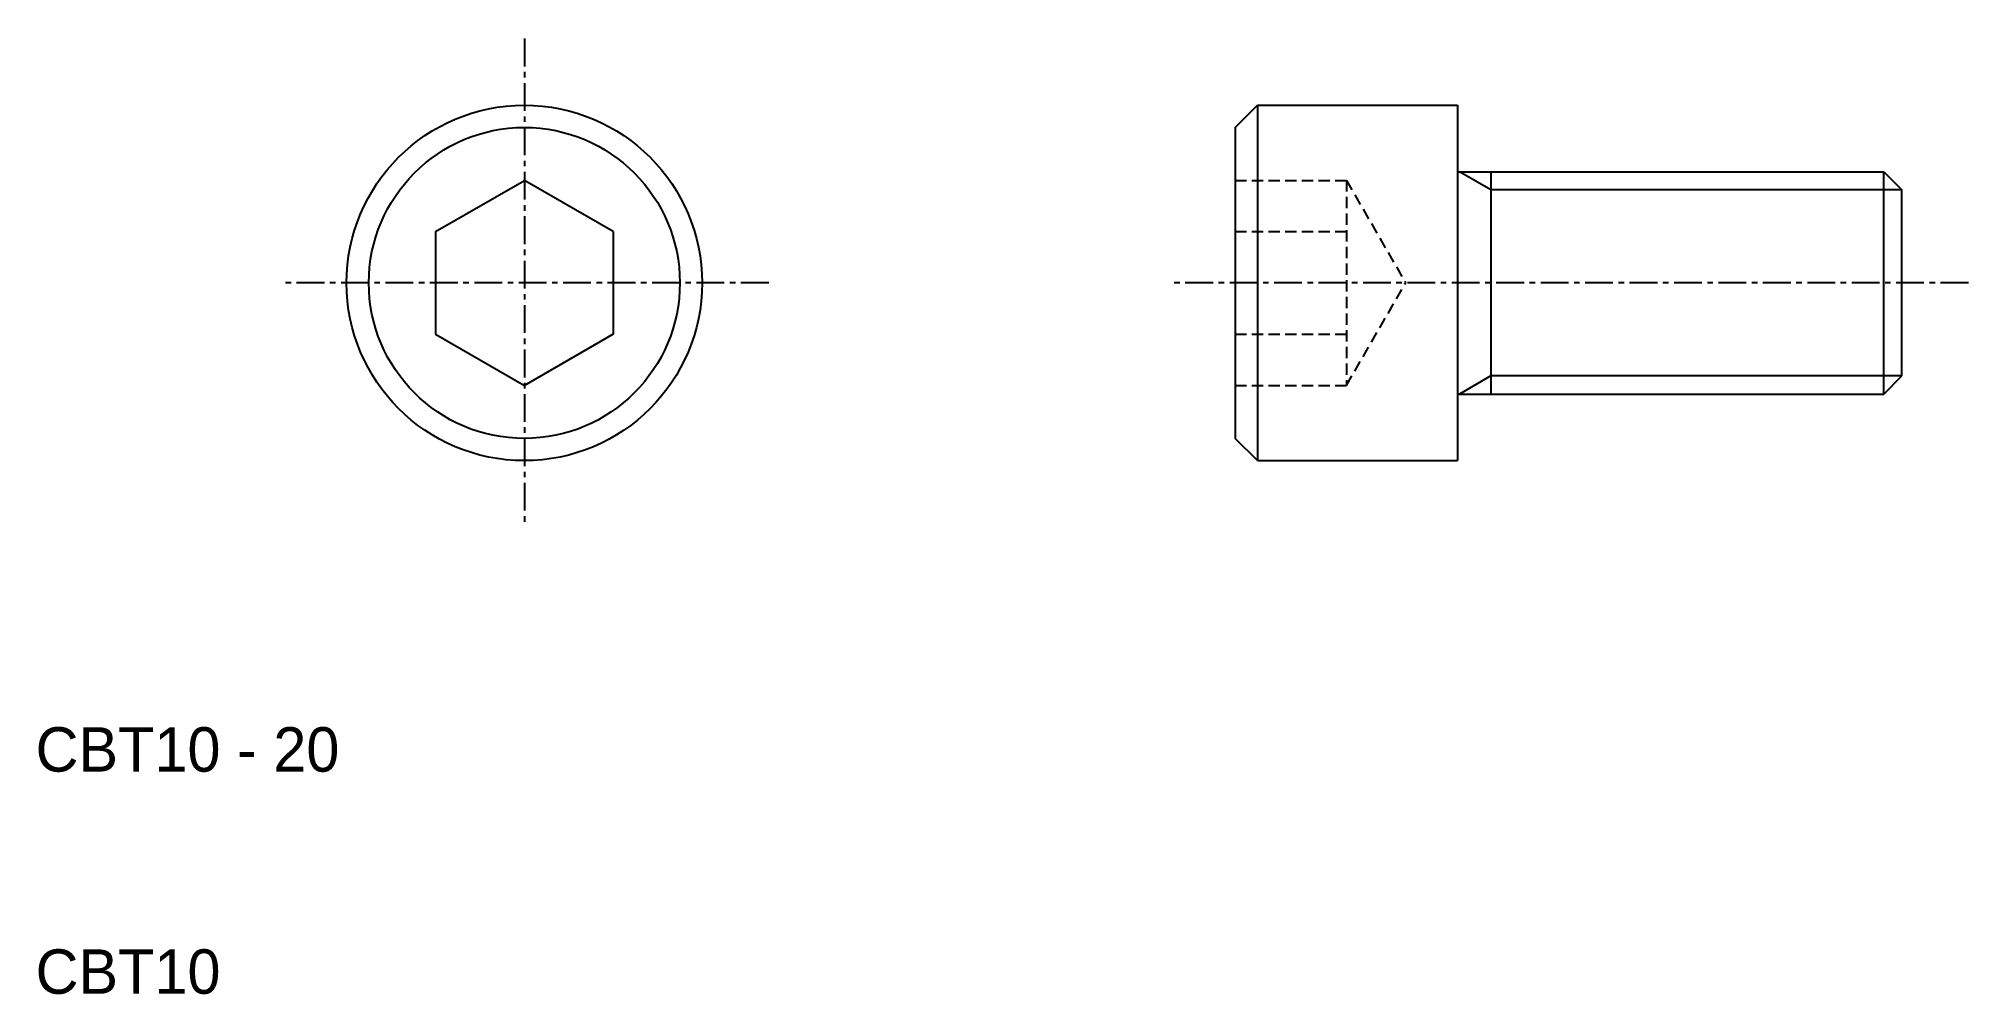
# Model space of a CAD drawing. Extents: x 10.1 to 97, y 10 to 53.
import ezdxf

# ---------------------------------------------------------------- set-up
doc = ezdxf.new("R2010")
doc.units = 0
doc.linetypes.add('CENTER', pattern=[2, 1.25, -0.25, 0.25, -0.25])
doc.linetypes.add('DASHED', pattern=[0.75, 0.5, -0.25])
doc.layers.get('0').update_dxf_attribs({"linetype": 'CONTINUOUS'})
doc.layers.add('CENTER', color=1, linetype='CENTER')

msp = doc.modelspace()

# ---------------------------------------------------------------- linework, layer by layer
at = {"color": 7, "linetype": 'CONTINUOUS'}
for p, q in [((64, 49), (65, 50)), ((65, 50), (65, 34)), ((65, 50), (74, 50)), ((74, 50), (74, 47)), ((64, 49), (64, 35)), ((74, 47), (93.188, 47)), ((74, 47), (74, 37)), ((75.5, 47), (75.5, 37)), ((93.188, 37), (93.188, 47)), ((93.188, 47), (94, 46.188)), ((28, 44.309), (32, 46.619)), ((36, 44.309), (32, 46.619)), ((94, 37.812), (94, 46.188)), ((28, 44.309), (28, 39.691)), ((36, 44.309), (36, 39.691)), ((28, 39.691), (32, 37.381)), ((36, 39.691), (32, 37.381)), ((93.188, 37), (94, 37.812)), ((74, 37), (93.188, 37)), ((74, 37), (74, 34)), ((65, 34), (64, 35)), ((65, 34), (74, 34))]:
    msp.add_line(p, q, dxfattribs=at)
at = {"color": 3, "linetype": 'CONTINUOUS'}
for p, q in [((75.5, 46.188), (74.094, 47)), ((94, 46.188), (75.5, 46.188)), ((75.5, 37.812), (74.094, 37)), ((94, 37.812), (75.5, 37.812))]:
    msp.add_line(p, q, dxfattribs=at)
at = {"color": 3, "linetype": 'DASHED'}
for p, q in [((64, 46.619), (69, 46.619)), ((69, 46.619), (71.667, 42)), ((69, 46.619), (69, 37.381)), ((64, 44.309), (69, 44.309)), ((69, 37.381), (71.667, 42)), ((64, 39.691), (69, 39.691)), ((64, 37.381), (69, 37.381))]:
    msp.add_line(p, q, dxfattribs=at)
at = {"color": 7, "linetype": 'CONTINUOUS'}
for radius in [8, 7]:
    msp.add_circle((32, 42), radius, dxfattribs=at)
at = {"layer": 'CENTER', "color": 1, "linetype": 'CENTER'}
for p, q in [((32, 53), (32, 31)), ((43, 42), (21, 42)), ((97, 42), (61, 42))]:
    msp.add_line(p, q, dxfattribs=at)

# ---------------------------------------------------------------- texts
at = {"color": 7, "linetype": 'CONTINUOUS'}
for s, p in [('CBT10 - 20', (10, 20)), ('CBT10', (10, 10))]:
    msp.add_text(s, height=2, dxfattribs=at).set_placement(p)

doc.saveas('drawing.dxf')
